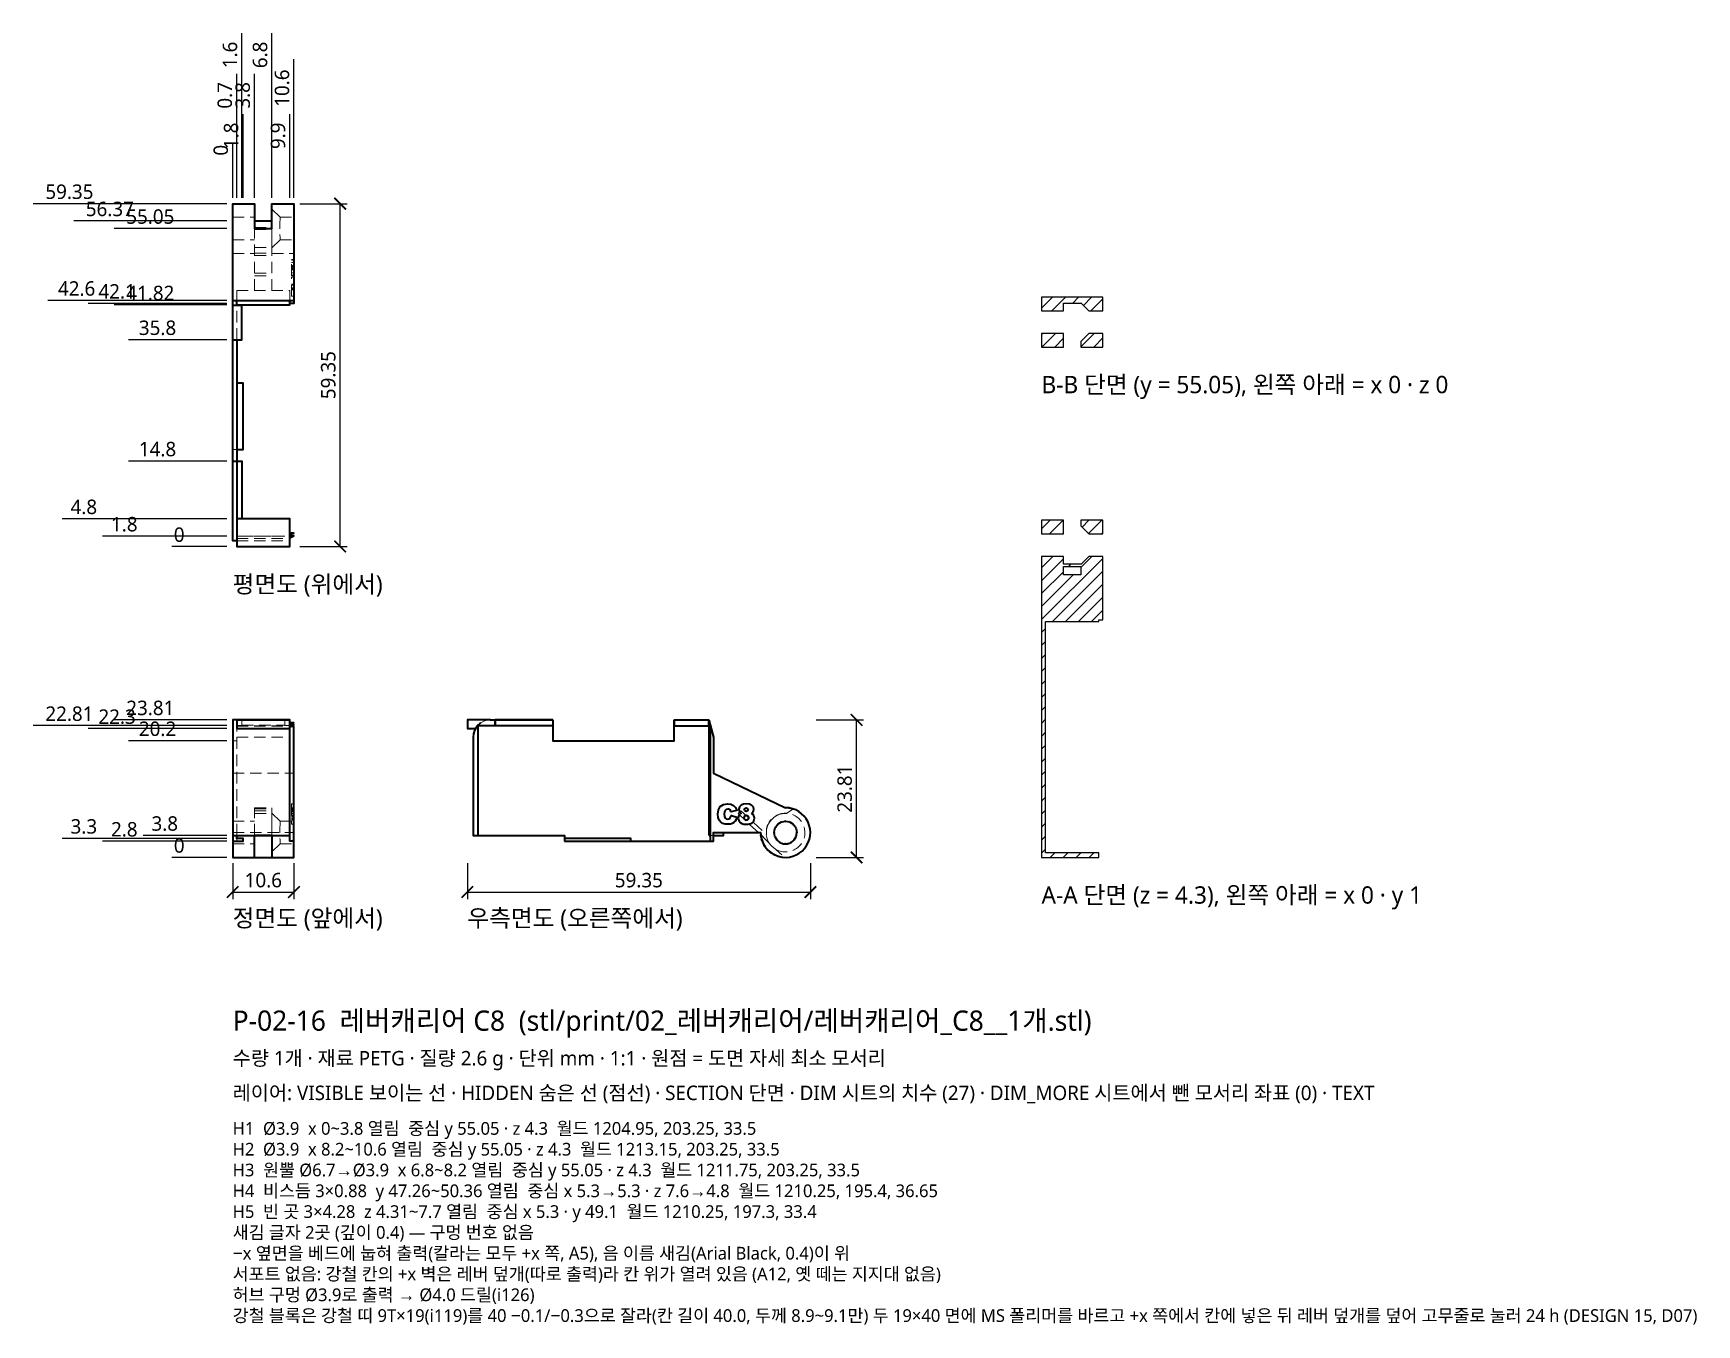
# Model space of a CAD drawing. Header units: millimetres. Extents: x -34 to 253, y -81 to 143.
import ezdxf

# ---------------------------------------------------------------- set-up
doc = ezdxf.new("R2010")
doc.units = ezdxf.units.MM
doc.linetypes.add('HIDDEN', pattern=[3, 2, -1])
for name, color, linetype, lineweight in [('DIM', 4, 'CONTINUOUS', 13), ('HIDDEN', 8, 'HIDDEN', 18), ('SECTION', 5, 'CONTINUOUS', 25), ('TEXT', 7, 'CONTINUOUS', 18), ('VISIBLE', 7, 'CONTINUOUS', 35)]:
    doc.layers.add(name, color=color, linetype=linetype, lineweight=lineweight)
doc.styles.add('KR', font='malgun.ttf')
doc.dimstyles.new('TOCCATA', dxfattribs={"dimtxt": 2.5, "dimasz": 2, "dimexe": 1.2, "dimexo": 1, "dimgap": 0.8, "dimtad": 1, "dimdsep": 46, "dimtxsty": 'KR', "dimblk": 'ARCHTICK', "dimcen": 2.5, "dimazin": 3, "dimtfac": 0.5, "dimtmove": 2, "dimatfit": 3})

# ---------------------------------------------------------------- blocks, each defined once
blk = doc.blocks.new('_ARCHTICK')
at = {"color": 0, "linetype": 'BYBLOCK', "const_width": 0.15}
blk.add_lwpolyline([(-0.5, -0.5), (0.5, 0.5)], dxfattribs=at)
blk = doc.blocks.new('*D10')
for p, q in [((6.8, 131.16), (6.8, 142.66)), ((6.8, 127.16), (6.8, 131.16)), ((6.8, 114.16), (6.8, 127.16))]:
    blk.add_line(p, q)
at = {"layer": 'Defpoints'}
for p in [(6.8, 135.16), (6.8, 113.16), (0, 53.81)]:
    blk.add_point(p, dxfattribs=at)
at = {"layer": 'DIM', "insert": (4.75, 138.91), "char_height": 2.5, "attachment_point": 5, "rotation": 90, "style": 'KR'}
blk.add_mtext('6.8', dxfattribs=at)

msp = doc.modelspace()

# ---------------------------------------------------------------- hatches: boundary and pattern name
at = {"layer": 'SECTION'}
h = msp.add_hatch(dxfattribs=at)
h.set_pattern_fill('ANSI31', scale=0.5)
h.paths.add_polyline_path([(150.549, 94.6), (150.549, 96.951), (139.949, 96.951), (139.949, 94.6), (143.749, 94.6), (143.749, 95.946), (146.739, 95.946), (146.739, 96.01), (148.149, 94.6)])
h.paths.add_polyline_path([(143.749, 90.7), (139.949, 90.7), (139.949, 88.35), (143.749, 88.35)])
h.paths.add_polyline_path([(150.549, 90.7), (148.149, 90.7), (146.749, 89.3), (146.749, 88.35), (150.549, 88.35)])
h = msp.add_hatch(dxfattribs=at)
h.set_pattern_fill('ANSI31', scale=0.5)
h.paths.add_polyline_path([(143.749, 58.35), (139.949, 58.35), (139.949, 55.999), (143.749, 55.999)])
h.paths.add_polyline_path([(150.549, 58.35), (146.749, 58.35), (146.749, 57.399), (148.149, 55.999), (150.549, 55.999)])
h.paths.add_polyline_path([(143.749, 50.38), (146.749, 50.38), (146.749, 48.891), (143.749, 48.891)])
h.paths.add_polyline_path([(149.849, 0.799), (140.649, 0.799), (140.649, 40.819), (149.849, 40.819), (149.849, 41.099), (150.549, 41.099), (150.549, 52.099), (148.149, 52.099), (146.739, 50.689), (146.739, 50.75), (143.749, 50.75), (143.749, 52.099), (139.949, 52.099), (139.949, 0), (149.849, 0)])

# ---------------------------------------------------------------- linework, layer by layer
at = {"layer": 'HIDDEN'}
for points in [[(0, 110.805), (3.8, 110.805)], [(8.2, 110.805), (6.8, 112.205)], [(8.2, 110.805), (10.6, 110.805)], [(0, 106.905), (3.8, 106.905)], [(3.8, 109.028), (6.79, 109.028)], [(3.8, 98.104), (3.8, 108.857)], [(3.8, 108.684), (6.8, 108.684)], [(8.2, 106.905), (6.79, 105.495), (6.79, 109.096), (6.8, 109.083)], [(6.8, 107.214), (6.79, 107.239)], [(6.8, 98.104), (6.8, 108.857)], [(8.2, 106.905), (10.6, 106.905)], [(0, 104.555), (3.8, 104.555)], [(3.8, 105.578), (6.79, 105.578)], [(3.8, 105.555), (6.79, 105.555)], [(3.8, 104.577), (6.8, 104.577)], [(3.8, 104.165), (6.8, 104.165)], [(6.79, 105.939), (6.8, 105.965)], [(6.79, 105.516), (6.8, 105.526)], [(6.8, 104.555), (10.6, 104.555)], [(3.8, 101.146), (6.8, 101.146)], [(10.6, 100.675), (10.2, 100.675), (10.2, 103.485), (10.6, 103.485)], [(10.2, 103.377), (10.6, 103.377)], [(10.2, 102.999), (10.6, 102.999)], [(10.2, 102.446), (10.6, 102.446)], [(10.2, 102.417), (10.6, 102.417)], [(10.2, 102.385), (10.6, 102.385)], [(10.2, 102.363), (10.6, 102.363)], [(10.2, 102.331), (10.6, 102.331)], [(10.2, 102.301), (10.6, 102.301)], [(10.2, 102.297), (10.6, 102.297)], [(10.2, 102.212), (10.6, 102.212)], [(10.2, 102.208), (10.6, 102.208)], [(10.2, 102.198), (10.6, 102.198)], [(10.2, 102.082), (10.6, 102.082)], [(10.2, 102.071), (10.6, 102.071)], [(10.2, 101.947), (10.6, 101.947)], [(10.2, 101.943), (10.6, 101.943)], [(10.2, 101.936), (10.6, 101.936)], [(10.2, 101.845), (10.6, 101.845)], [(10.2, 101.843), (10.6, 101.843)], [(10.2, 101.823), (10.6, 101.823)], [(10.2, 101.818), (10.6, 101.818)], [(10.2, 101.779), (10.6, 101.779)], [(10.2, 101.757), (10.6, 101.757)], [(10.2, 101.736), (10.6, 101.736)], [(10.2, 101.707), (10.6, 101.707)], [(10.2, 101.168), (10.6, 101.168)], [(10.2, 100.776), (10.6, 100.776)], [(0.698, 98.104), (9.9, 98.104), (9.9, 96.408)], [(0.7, 96.408), (0.7, 98.104)], [(3.8, 100.666), (6.8, 100.666)], [(10.6, 97.126), (10.2, 97.126), (10.2, 100.448), (10.6, 100.448)], [(10.2, 100.418), (10.6, 100.418)], [(10.2, 99.236), (10.6, 99.236)], [(10.2, 99.073), (10.6, 99.073)], [(10.2, 98.598), (10.6, 98.598)], [(10.2, 98.597), (10.6, 98.597)], [(10.2, 98.421), (10.6, 98.421)], [(10.2, 98.396), (10.6, 98.396)], [(10.2, 98.266), (10.6, 98.266)], [(0.7, 89.605), (0.7, 95.605)], [(0, 70.61), (0.7, 70.61)], [(0, 70.609), (0.7, 70.609)], [(0, 68.601), (0.7, 68.601)], [(0.7, 55.607), (9.9, 55.607)], [(0.7, 55.209), (9.9, 55.209)], [(0.7, 54.806), (9.9, 54.806)], [(1.6, 55.608), (1.6, 55.634), (9, 55.634), (9, 55.608)], [(0, 23.801), (0.7, 23.801)], [(0, 23.797), (1.6, 23.797)], [(1.6, 22.806), (1.6, 23.801)], [(9, 22.806), (9, 23.8)], [(42.474, 22.928), (42.711, 23.121)], [(43.446, 23.569), (42.962, 23.315)], [(43.446, 23.569), (44.01, 23.748), (44.546, 23.802)], [(0, 20.201), (0.7, 20.201)], [(0.7, 22.84), (1.6, 22.84)], [(0.7, 22.837), (1.6, 22.837)], [(0.7, 22.806), (9.9, 22.806)], [(0.7, 22.747), (9.9, 22.747)], [(0.7, 3.798), (0.7, 22.303)], [(0.7, 20.801), (9.9, 20.801)], [(1.6, 22.869), (9, 22.869)], [(9, 22.84), (9.9, 22.84)], [(9, 22.837), (9.9, 22.837)], [(9.9, 22.675), (10.224, 22.675)], [(42.401, 22.84), (42.427, 22.869)], [(83.182, 20.847), (82.698, 22.05)], [(0, 14.559), (10.6, 14.559)], [(10.6, 9.264), (10.2, 9.264), (10.2, 5.737), (10.6, 5.737)], [(0, 6.251), (3.8, 6.251)], [(3.8, 3.802), (3.8, 8.601), (6.8, 8.601), (6.8, 3.802)], [(3.8, 8.396), (6.8, 8.396)], [(3.8, 8.088), (6.8, 8.088)], [(8.2, 6.251), (6.79, 7.661), (6.79, 3.933), (3.8, 3.933)], [(3.8, 7.598), (6.79, 7.598)], [(3.8, 7.577), (6.8, 7.577)], [(6.8, 7.636), (6.79, 7.645)], [(8.2, 6.251), (10.6, 6.251)], [(10.2, 8.586), (10.6, 8.586)], [(10.2, 8.564), (10.6, 8.564)], [(10.2, 8.5), (10.6, 8.5)], [(10.2, 8.498), (10.6, 8.498)], [(10.2, 8.401), (10.6, 8.401)], [(10.2, 8.396), (10.6, 8.396)], [(10.2, 8.382), (10.6, 8.382)], [(10.2, 8.319), (10.6, 8.319)], [(10.2, 8.141), (10.6, 8.141)], [(10.2, 8.137), (10.6, 8.137)], [(10.2, 8.13), (10.6, 8.13)], [(10.2, 8.04), (10.6, 8.04)], [(10.2, 7.975), (10.6, 7.975)], [(10.2, 7.953), (10.6, 7.953)], [(10.2, 7.92), (10.6, 7.92)], [(10.2, 7.63), (10.6, 7.63)], [(10.2, 7.292), (10.6, 7.292)], [(10.2, 7.263), (10.6, 7.263)], [(10.2, 7.261), (10.6, 7.261)], [(10.2, 7.177), (10.6, 7.177)], [(10.2, 7.173), (10.6, 7.173)], [(10.2, 7.04), (10.6, 7.04)], [(10.2, 7.034), (10.6, 7.034)], [(10.2, 6.802), (10.6, 6.802)], [(10.2, 6.767), (10.6, 6.767)], [(10.2, 6.68), (10.6, 6.68)], [(10.2, 6.668), (10.6, 6.668)], [(10.2, 6.659), (10.6, 6.659)], [(10.2, 6.622), (10.6, 6.622)], [(10.2, 6.541), (10.6, 6.541)], [(10.2, 6.451), (10.6, 6.451)], [(10.2, 6.422), (10.6, 6.422)], [(90.957, 4.3), (87.459, 7.577), (87.939, 8.088), (92.371, 3.933), (92.348, 4.314), (92.375, 4.693), (92.442, 5.072), (92.549, 5.44), (92.706, 5.787), (92.892, 6.114), (93.118, 6.419), (93.384, 6.704), (93.678, 6.949), (93.992, 7.153), (94.336, 7.326), (94.688, 7.46), (95.06, 7.553), (95.441, 7.595), (95.821, 7.598), (96.938, 8.376)], [(94.438, 5.828), (94.461, 5.848), (94.588, 5.933)], [(94.765, 6.035), (94.902, 6.102), (94.931, 6.112)], [(95.07, 6.159), (95.144, 6.184), (95.22, 6.199)], [(95.364, 6.228), (95.394, 6.234), (95.546, 6.244)], [(95.751, 6.244), (95.903, 6.234), (95.933, 6.228)], [(95.821, 7.598), (96.942, 8.379)], [(96.077, 6.199), (96.153, 6.184), (96.226, 6.159)], [(96.366, 6.112), (96.395, 6.102), (96.531, 6.035)], [(96.708, 5.933), (96.835, 5.848), (96.858, 5.828)], [(0, 4.299), (10.6, 4.299)], [(0, 4.298), (0.7, 4.298)], [(0.7, 2.798), (0.7, 3.301)], [(3.8, 3.912), (6.8, 3.912)], [(6.8, 3.981), (6.79, 3.991)], [(9.9, 4.298), (10.6, 4.298)], [(10.2, 5.74), (10.6, 5.74)], [(82.696, 3.798), (83.198, 3.798)], [(93.705, 4.403), (93.715, 4.555), (93.721, 4.585)], [(93.705, 4.199), (93.715, 4.047), (93.721, 4.017)], [(93.75, 4.73), (93.765, 4.806), (93.79, 4.878)], [(93.75, 3.872), (93.765, 3.796), (93.79, 3.723)], [(93.837, 5.018), (93.847, 5.047), (93.914, 5.184)], [(93.837, 3.583), (93.847, 3.555), (93.914, 3.418)], [(94.016, 5.361), (94.101, 5.488), (94.121, 5.51)], [(94.016, 3.241), (94.101, 3.114), (94.121, 3.091)], [(94.219, 5.622), (94.27, 5.68), (94.328, 5.731)], [(94.27, 2.922), (94.219, 2.98)], [(94.328, 2.87), (94.27, 2.921)], [(96.969, 2.871), (97.028, 2.922)], [(96.97, 5.73), (97.027, 5.68), (97.078, 5.622)], [(97.027, 2.921), (97.078, 2.979)], [(97.175, 5.51), (97.195, 5.488), (97.28, 5.361)], [(97.176, 3.091), (97.196, 3.114)], [(97.195, 3.114), (97.28, 3.241)], [(97.382, 5.184), (97.45, 5.047), (97.46, 5.018)], [(97.382, 3.418), (97.45, 3.555), (97.46, 3.584)], [(97.507, 4.879), (97.532, 4.805), (97.547, 4.729)], [(97.507, 3.722), (97.532, 3.796), (97.547, 3.872)], [(97.576, 4.586), (97.582, 4.555), (97.592, 4.403)], [(97.576, 4.016), (97.582, 4.046)], [(97.582, 4.046), (97.592, 4.199)], [(0, 2.351), (3.8, 2.351)], [(6.8, 1.383), (6.79, 1.36), (6.79, 2.634), (6.8, 2.61)], [(8.2, 2.351), (6.8, 0.951)], [(8.2, 2.351), (10.6, 2.351)], [(92.732, 2.634), (92.983, 2.255), (93.272, 1.925), (93.603, 1.635), (93.968, 1.391), (94.032, 1.36)], [(94.461, 2.754), (94.438, 2.774)], [(94.588, 2.669), (94.461, 2.754)], [(94.765, 2.567), (94.902, 2.499), (94.931, 2.489)], [(95.07, 2.442), (95.144, 2.417), (95.22, 2.402)], [(95.364, 2.373), (95.394, 2.367), (95.546, 2.357)], [(95.751, 2.357), (95.903, 2.367), (95.933, 2.373)], [(96.077, 2.402), (96.153, 2.417), (96.226, 2.442)], [(96.366, 2.489), (96.395, 2.499), (96.531, 2.567)], [(96.708, 2.669), (96.835, 2.754), (96.858, 2.773)]]:
    msp.add_lwpolyline(points, dxfattribs=at)
for centre, radius, start, end in [((32.983, 108.862), 24.826, 175.51509, -175.48723), ((34.487, 4.299), 26.326, 175.75272, -175.76215), ((95.637, 4.314), 3.344, 85.68708, -149.3919), ((95.65, 4.3), 3.349, -119.39046, 86.12637), ((115.184, 24.707), 31.544, -138.79264, -128.63212)]:
    msp.add_arc(centre, radius, start, end, dxfattribs=at)
at = {"layer": 'SECTION'}
for points in [[(150.549, 94.6), (150.549, 96.951), (139.949, 96.951), (139.949, 94.6), (143.749, 94.6), (143.749, 95.946), (146.739, 95.946), (146.739, 96.01), (148.149, 94.6)], [(143.749, 90.7), (139.949, 90.7), (139.949, 88.35), (143.749, 88.35)], [(150.549, 90.7), (148.149, 90.7), (146.749, 89.3), (146.749, 88.35), (150.549, 88.35)], [(143.749, 58.35), (139.949, 58.35), (139.949, 55.999), (143.749, 55.999)], [(150.549, 58.35), (146.749, 58.35), (146.749, 57.399), (148.149, 55.999), (150.549, 55.999)], [(149.849, 0.799), (140.649, 0.799), (140.649, 40.819), (149.849, 40.819), (149.849, 41.099), (150.549, 41.099), (150.549, 52.099), (148.149, 52.099), (146.739, 50.689), (146.739, 50.75), (143.749, 50.75), (143.749, 52.099), (139.949, 52.099), (139.949, 0), (149.849, 0)], [(143.749, 50.38), (146.749, 50.38), (146.749, 48.891), (143.749, 48.891)]]:
    msp.add_lwpolyline(points, close=True, dxfattribs=at)
at = {"layer": 'VISIBLE'}
for points in [[(0.7, 54.806), (0, 54.806), (0, 113.156), (3.8, 113.156), (3.8, 108.857), (6.8, 108.857), (6.8, 113.156), (10.6, 113.156), (10.6, 95.905), (9.9, 95.905)], [(3.8, 110.174), (6.8, 110.174)], [(0, 96.407), (10.6, 96.407)], [(0, 89.604), (1.6, 89.604), (1.6, 95.606), (0.7, 95.606)], [(0, 95.605), (1.6, 95.605)], [(0.7, 95.605), (0.7, 96.408)], [(0.7, 95.625), (9.9, 95.625), (9.9, 96.408)], [(0.7, 89.605), (0.7, 53.808), (9.9, 53.808), (9.9, 58.608), (0.7, 58.607)], [(0.7, 70.61), (1.8, 70.61), (1.8, 82.102), (0.7, 82.102)], [(0, 68.61), (1.6, 68.611), (1.6, 58.608)], [(9.9, 55.918), (10.6, 56.138), (9.9, 56.138)], [(9.9, 55.312), (10.6, 55.681), (9.9, 55.634)], [(10.6, 2.798), (9.9, 2.798), (9.9, 23.807), (0, 23.807), (0, 0), (3.8, 0), (3.8, 3.802)], [(0.7, 23.807), (0.7, 22.303), (9.9, 22.303)], [(0.7, 23.803), (9.9, 23.803)], [(9.9, 23.121), (10.6, 23.299), (9.9, 23.299)], [(44.601, 23.807), (40.6, 23.803), (40.601, 22.303), (42.002, 22.306), (42.095, 22.455), (42.197, 22.603), (42.32, 22.75), (42.401, 22.837)], [(55.403, 23.801), (55.404, 22.806), (42.398, 22.806), (42.398, 3.801)], [(42.711, 23.121), (42.931, 23.299)], [(44.546, 23.802), (44.601, 23.807)], [(44.601, 23.807), (55.403, 23.801)], [(44.601, 23.807), (45.401, 23.8)], [(45.401, 23.8), (45.398, 22.806), (45.401, 23.8)], [(55.403, 23.801), (45.401, 23.8)], [(55.403, 23.801), (55.394, 20.201), (76.398, 20.201), (76.396, 23.801)], [(76.396, 23.801), (82.397, 23.797)], [(76.396, 23.801), (76.397, 22.806), (82.398, 22.806), (82.397, 23.797)], [(82.397, 23.797), (83.201, 20.801), (83.182, 20.847)], [(0.7, 22.306), (9.9, 22.306)], [(6.8, 3.802), (6.8, 0), (10.6, 0), (10.6, 22.675), (10.224, 22.675)], [(9.9, 22.465), (10.6, 22.928), (9.9, 22.869)], [(42.474, 22.928), (42.105, 22.465), (41.825, 21.95), (41.654, 21.383), (41.603, 20.804), (41.599, 3.801), (57.402, 3.8), (57.403, 2.799)], [(82.418, 3.798), (82.418, 22.747), (82.698, 22.05)], [(82.698, 2.798), (82.698, 22.675)], [(83.201, 20.803), (83.199, 14.559), (95.65, 8.601)], [(83.919, 7.506), (84.033, 8.258), (84.372, 8.809), (84.923, 9.152), (85.638, 9.264), (86.217, 9.198), (86.659, 8.998), (86.983, 8.665), (87.205, 8.204), (87.21, 8.187), (87.208, 8.164), (87.201, 8.148), (87.189, 8.134), (87.169, 8.123), (86.261, 7.921), (86.244, 7.921), (86.217, 7.932), (86.201, 7.949), (86.149, 8.085), (86.104, 8.165), (86.018, 8.258), (85.916, 8.326), (85.799, 8.368), (85.671, 8.382), (85.391, 8.319), (85.189, 8.13), (85.092, 7.885), (85.059, 7.515), (85.099, 7.068), (85.213, 6.802), (85.389, 6.668), (85.633, 6.622), (85.866, 6.659), (86.029, 6.767), (86.147, 6.952), (86.237, 7.229), (86.252, 7.247), (86.278, 7.26), (86.302, 7.26), (87.206, 6.986), (87.232, 6.963), (87.24, 6.941), (87.24, 6.918), (87.12, 6.562), (86.948, 6.272), (86.718, 6.036), (86.441, 5.87), (86.104, 5.77), (85.691, 5.737), (85.191, 5.777), (84.79, 5.898), (84.453, 6.126), (84.176, 6.469), (83.983, 6.932)], [(89.792, 7.631), (89.905, 7.719), (90.037, 7.875), (90.135, 8.084), (90.17, 8.317), (90.086, 8.693), (89.832, 8.999), (89.407, 9.2), (88.819, 9.264), (88.357, 9.212), (87.979, 9.048), (87.672, 8.73), (87.569, 8.33), (87.606, 8.07), (87.712, 7.85), (87.852, 7.702), (87.961, 7.63), (87.795, 7.539), (87.612, 7.346), (87.503, 7.105), (87.468, 6.825), (87.505, 6.528), (87.619, 6.258), (87.811, 6.029), (88.07, 5.867), (88.419, 5.771), (88.894, 5.74), (89.171, 5.754), (89.431, 5.797), (89.664, 5.87), (89.86, 5.976), (90.023, 6.128), (90.158, 6.329), (90.248, 6.564), (90.278, 6.818), (90.244, 7.078), (90.139, 7.315), (89.958, 7.524)], [(83.983, 6.932), (83.918, 7.51)], [(83.983, 6.932), (83.982, 6.938)], [(88.5, 6.856), (88.528, 7.04), (88.611, 7.177), (88.729, 7.264), (88.864, 7.292), (89.001, 7.263), (89.123, 7.173), (89.209, 7.034), (89.239, 6.857), (89.21, 6.682), (89.124, 6.542), (89.005, 6.452), (88.875, 6.422), (88.739, 6.451), (88.616, 6.541), (88.529, 6.679), (88.5, 6.856)], [(89.792, 7.631), (89.958, 7.524)], [(89.792, 7.631), (89.958, 7.524)], [(93.96, 5.276), (94.155, 5.554), (94.395, 5.795), (94.673, 5.989)], [(94.423, 5.814), (94.438, 5.828)], [(94.673, 5.989), (94.588, 5.933)], [(94.673, 5.989), (94.981, 6.133)], [(94.673, 5.989), (94.765, 6.035)], [(94.931, 6.112), (94.951, 6.119)], [(94.981, 6.133), (95.31, 6.221)], [(94.981, 6.133), (95.07, 6.159)], [(95.22, 6.199), (95.255, 6.206)], [(95.31, 6.221), (95.648, 6.251)], [(95.31, 6.221), (95.364, 6.228)], [(95.648, 6.251), (95.546, 6.244)], [(95.648, 6.251), (95.987, 6.221), (96.315, 6.133)], [(95.648, 6.251), (95.751, 6.244)], [(95.953, 6.224), (95.933, 6.228)], [(96.077, 6.199), (96.042, 6.206)], [(96.26, 6.148), (96.226, 6.159)], [(96.315, 6.133), (96.623, 5.989)], [(96.315, 6.133), (96.366, 6.112)], [(96.623, 5.989), (96.531, 6.035)], [(96.623, 5.989), (96.902, 5.795)], [(96.623, 5.989), (96.708, 5.933)], [(96.902, 5.795), (96.858, 5.828)], [(96.902, 5.795), (97.142, 5.554)], [(0, 2.8), (1.8, 2.8), (1.8, 3.301), (0.7, 3.301), (0.7, 3.801)], [(0, 3.8), (9.9, 3.8)], [(0.7, 3.798), (9.9, 3.798)], [(57.403, 2.799), (68.895, 2.8), (68.894, 3.301), (57.402, 3.301)], [(57.403, 2.799), (83.197, 2.798), (83.198, 4.297), (91.348, 4.299), (91.496, 3.189)], [(82.418, 3.798), (82.698, 3.798)], [(83.196, 3.798), (84.897, 3.806), (84.896, 4.298), (90.957, 4.3)], [(91.403, 3.881), (91.37, 3.912)], [(91.432, 3.439), (91.37, 3.912)], [(91.432, 3.439), (91.494, 3.206)], [(91.432, 3.439), (91.553, 2.989)], [(91.496, 3.192), (91.927, 2.151), (92.61, 1.258)], [(91.553, 2.989), (91.503, 3.174)], [(91.553, 2.989), (91.724, 2.535), (91.946, 2.111), (92.208, 1.716), (92.512, 1.35)], [(93.698, 4.301), (93.728, 4.64)], [(93.698, 4.301), (93.705, 4.403)], [(93.728, 3.961), (93.698, 4.301)], [(93.698, 4.301), (93.705, 4.199)], [(93.721, 4.585), (93.725, 4.605)], [(93.725, 3.996), (93.721, 4.017)], [(93.727, 4.637), (93.816, 4.969)], [(93.816, 3.634), (93.727, 3.964)], [(93.743, 4.695), (93.75, 4.73)], [(93.75, 3.872), (93.743, 3.907)], [(93.79, 4.878), (93.801, 4.913)], [(93.801, 3.689), (93.79, 3.723)], [(93.815, 4.966), (93.96, 5.276)], [(93.816, 3.634), (93.96, 3.326)], [(93.816, 3.634), (93.837, 3.583)], [(93.83, 4.999), (93.837, 5.018)], [(93.96, 5.276), (93.914, 5.184)], [(93.96, 3.326), (93.914, 3.418)], [(93.96, 5.276), (94.016, 5.361)], [(93.96, 3.326), (94.154, 3.048)], [(93.96, 3.326), (94.016, 3.241)], [(94.121, 5.51), (94.135, 5.526)], [(94.154, 3.048), (94.121, 3.091)], [(94.154, 3.048), (94.395, 2.807), (94.673, 2.612)], [(94.195, 5.595), (94.219, 5.622)], [(94.219, 2.98), (94.195, 3.007)], [(94.328, 5.731), (94.355, 5.754)], [(96.902, 2.807), (97.142, 3.047)], [(96.97, 5.73), (96.943, 5.754)], [(97.102, 5.595), (97.078, 5.622)], [(97.078, 2.979), (97.101, 3.006)], [(97.337, 5.276), (97.142, 5.555)], [(97.142, 3.047), (97.337, 3.326)], [(97.142, 3.047), (97.162, 3.075)], [(97.175, 5.51), (97.162, 5.526)], [(97.162, 3.076), (97.176, 3.091)], [(97.337, 5.276), (97.28, 5.361)], [(97.337, 3.326), (97.28, 3.241)], [(97.337, 5.276), (97.481, 4.967), (97.569, 4.64), (97.598, 4.301)], [(97.337, 5.276), (97.382, 5.184)], [(97.337, 3.326), (97.481, 3.634), (97.569, 3.963)], [(97.337, 3.326), (97.382, 3.418)], [(97.466, 4.998), (97.46, 5.018)], [(97.46, 3.584), (97.466, 3.603)], [(97.481, 3.634), (97.554, 3.907)], [(97.507, 4.879), (97.495, 4.913)], [(97.495, 3.688), (97.507, 3.722)], [(97.554, 4.694), (97.547, 4.729)], [(97.547, 3.872), (97.554, 3.908)], [(97.569, 3.962), (97.598, 4.301)], [(97.576, 4.586), (97.572, 4.606)], [(97.572, 3.996), (97.576, 4.016)], [(97.598, 4.301), (97.592, 4.403)], [(97.598, 4.301), (97.592, 4.199)], [(0, 2.798), (0.7, 2.8)], [(3.8, 0.003), (6.8, 0.003)], [(94.539, 0.151), (94.082, 0.3), (93.645, 0.488), (93.24, 0.736), (92.865, 1.023), (92.511, 1.35)], [(92.61, 1.258), (93.497, 0.581), (94.539, 0.151)], [(92.61, 1.258), (92.617, 1.253), (92.61, 1.258)], [(94.355, 2.847), (94.328, 2.87)], [(94.438, 2.774), (94.422, 2.788)], [(94.539, 0.151), (95.007, 0.052), (95.476, 0.003), (95.456, 0.022)], [(94.673, 2.612), (94.588, 2.669)], [(94.673, 2.612), (94.981, 2.468)], [(94.673, 2.612), (94.765, 2.567)], [(94.95, 2.483), (94.931, 2.489)], [(94.981, 2.468), (95.31, 2.38)], [(94.981, 2.468), (95.07, 2.442)], [(95.255, 2.395), (95.22, 2.402)], [(95.31, 2.38), (95.648, 2.351)], [(95.31, 2.38), (95.364, 2.373)], [(95.648, 2.351), (95.546, 2.357)], [(95.648, 2.351), (95.987, 2.38)], [(95.648, 2.351), (95.751, 2.357)], [(95.987, 2.38), (95.933, 2.373)], [(95.987, 2.38), (96.315, 2.468)], [(96.042, 2.395), (96.077, 2.402)], [(96.226, 2.442), (96.26, 2.454)], [(96.315, 2.468), (96.623, 2.612)], [(96.315, 2.468), (96.366, 2.489)], [(96.623, 2.612), (96.531, 2.567)], [(96.623, 2.612), (96.902, 2.807)], [(96.623, 2.612), (96.708, 2.669)], [(96.902, 2.807), (96.858, 2.773)], [(96.902, 2.807), (96.942, 2.847)], [(96.942, 2.848), (96.969, 2.871)]]:
    msp.add_lwpolyline(points, dxfattribs=at)
msp.add_circle((88.864, 8.269), 0.32, dxfattribs=at)
for centre, radius, start, end in [((95.648, 4.301), 4.298, -104.9685, 89.97604), ((95.774, 5.241), 3.359, 69.62671, 92.10979)]:
    msp.add_arc(centre, radius, start, end, dxfattribs=at)

# ---------------------------------------------------------------- texts
at = {"layer": 'TEXT', "style": 'KR'}
for s, height, p in [('B-B 단면 (y = 55.05), 왼쪽 아래 = x 0 · z 0', 3, (139.949, 80.35)), ('평면도 (위에서)', 3, (0, 45.807)), ('A-A 단면 (z = 4.3), 왼쪽 아래 = x 0 · y 1', 3, (139.949, -8)), ('정면도 (앞에서)', 3, (0, -12)), ('우측면도 (오른쪽에서)', 3, (40.6, -12)), ('P-02-16  레버캐리어 C8  (stl/print/02_레버캐리어/레버캐리어_C8__1개.stl)', 3.5, (0, -30)), ('수량 1개 · 재료 PETG · 질량 2.6 g · 단위 mm · 1:1 · 원점 = 도면 자세 최소 모서리', 2.5, (0, -36)), ('레이어: VISIBLE 보이는 선 · HIDDEN 숨은 선 (점선) · SECTION 단면 · DIM 시트의 치수 (27) · DIM_MORE 시트에서 뺀 모서리 좌표 (0) · TEXT', 2.5, (0, -42)), ('H1  Ø3.9  x 0~3.8 열림  중심 y 55.05 · z 4.3  월드 1204.95, 203.25, 33.5', 2.2, (0, -48)), ('H2  Ø3.9  x 8.2~10.6 열림  중심 y 55.05 · z 4.3  월드 1213.15, 203.25, 33.5', 2.2, (0, -51.6)), ('H3  원뿔 Ø6.7→Ø3.9  x 6.8~8.2 열림  중심 y 55.05 · z 4.3  월드 1211.75, 203.25, 33.5', 2.2, (0, -55.2)), ('H4  비스듬 3×0.88  y 47.26~50.36 열림  중심 x 5.3→5.3 · z 7.6→4.8  월드 1210.25, 195.4, 36.65', 2.2, (0, -58.8)), ('H5  빈 곳 3×4.28  z 4.31~7.7 열림  중심 x 5.3 · y 49.1  월드 1210.25, 197.3, 33.4', 2.2, (0, -62.4)), ('새김 글자 2곳 (깊이 0.4) — 구멍 번호 없음', 2.2, (0, -66)), ('−x 옆면을 베드에 눕혀 출력(칼라는 모두 +x 쪽, A5), 음 이름 새김(Arial Black, 0.4)이 위', 2.2, (0, -69.6)), ('서포트 없음: 강철 칸의 +x 벽은 레버 덮개(따로 출력)라 칸 위가 열려 있음 (A12, 옛 떼는 지지대 없음)', 2.2, (0, -73.2)), ('허브 구멍 Ø3.9로 출력 → Ø4.0 드릴(i126)', 2.2, (0, -76.8)), ('강철 블록은 강철 띠 9T×19(i119)를 40 −0.1/−0.3으로 잘라(칸 길이 40.0, 두께 8.9~9.1만) 두 19×40 면에 MS 폴리머를 바르고 +x 쪽에서 칸에 넣은 뒤 레버 덮개를 덮어 고무줄로 눌러 24 h (DESIGN 15, D07)', 2.2, (0, -80.4))]:
    msp.add_text(s, height=height, dxfattribs=at).set_placement(p)

# ---------------------------------------------------------------- dimensions: what is measured, and where the dimension line sits
at = {"layer": 'DIM'}
for feature_location, offset, dtype, origin in [((1.6, 113.156), (0, 22), 1, (0, 53.807)), ((10.6, 113.156), (0, 15), 1, (0, 53.807)), ((0.7, 113.156), (0, 15), 1, (0, 53.807)), ((3.8, 113.156), (0, 15), 1, (0, 53.807)), ((1.8, 113.156), (0, 8), 1, (0, 53.807)), ((9.9, 113.156), (0, 8), 1, (0, 53.807)), ((0, 113.156225204), (0, 8), 1, (0, 53.807172775)), ((0, 113.157), (-22, 0), 0, (0, 53.807)), ((0, 110.177), (-15, 0), 0, (0, 53.807)), ((0, 108.857), (-8, 0), 0, (0, 53.807)), ((0, 96.407), (-22, 0), 0, (0, 53.807)), ((0, 95.907), (-15, 0), 0, (0, 53.807)), ((0, 95.627), (-8, 0), 0, (0, 53.807)), ((0, 89.607), (-8, 0), 0, (0, 53.807)), ((0, 68.607), (-8, 0), 0, (0, 53.807)), ((0, 58.607), (-22, 0), 0, (0, 53.807)), ((0, 55.607), (-15, 0), 0, (0, 53.807)), ((0, 53.807172775), (-8, 0), 0, (0, 53.807172775)), ((0, 22.81), (-22, 0), 0, (0, 0)), ((0, 22.3), (-15, 0), 0, (0, 0)), ((0, 23.81), (-8, 0), 0, (0, 0)), ((0, 20.2), (-8, 0), 0, (0, 0)), ((0, 3.3), (-22, 0), 0, (0, 0)), ((0, 2.8), (-15, 0), 0, (0, 0)), ((0, 3.8), (-8, 0), 0, (0, 0)), ((0, 0), (-8, 0), 0, (0, 0))]:
    msp.add_ordinate_dim(feature_location=feature_location, offset=offset, dtype=dtype, origin=origin, dimstyle='TOCCATA', dxfattribs=at).render()
dim = msp.add_ordinate_dim(feature_location=(6.8, 113.156), offset=(0, 22), dtype=1, origin=(0, 53.807), dimstyle='TOCCATA', dxfattribs=at)
dim.commit()
dim.dimension.update_dxf_attribs({"geometry": '*D10', "text_midpoint": (4.75, 138.906)})
for base, p1, p2 in [((18.6, 53.807), (10.6, 53.807), (10.6, 113.156)), ((107.949, 0), (99.949, 0), (99.949, 23.807))]:
    msp.add_linear_dim(base=base, p1=p1, p2=p2, angle=90, dimstyle='TOCCATA', dxfattribs=at).render()
for base, p1, p2 in [((0, -6), (0, 0), (10.6, 0)), ((40.6, -6), (40.6, 0), (99.949, 0))]:
    msp.add_linear_dim(base=base, p1=p1, p2=p2, dimstyle='TOCCATA', dxfattribs=at).render()

doc.saveas('drawing.dxf')
